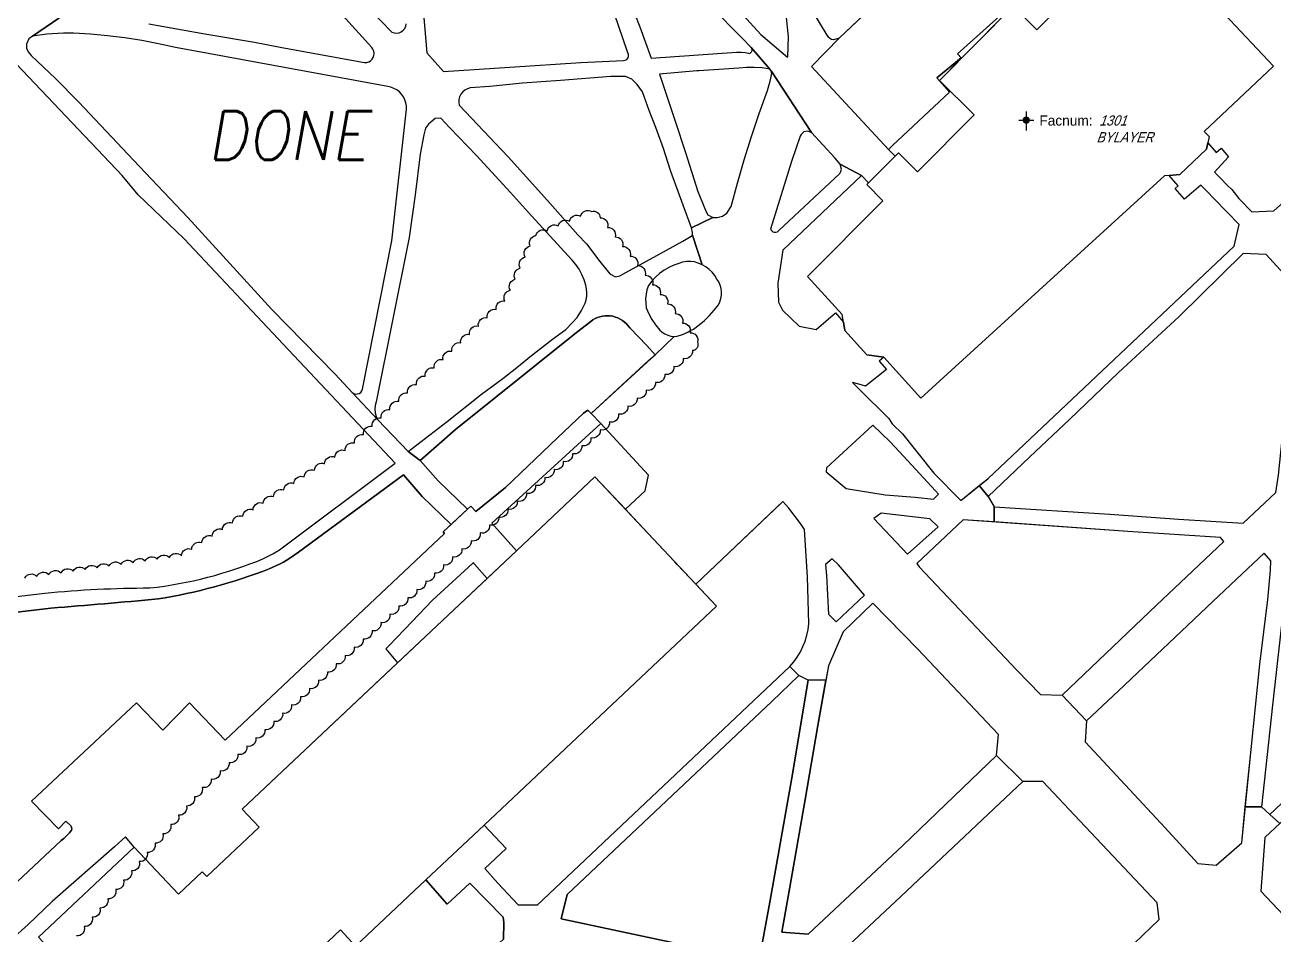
# Model space of a CAD drawing. Header units: inches. Extents: x 1273557 to 1282364, y 239587 to 246310.
# Drawn here: x 1276790 to 1277304, y 243148 to 243522 of the extents above; entities that cross this region are included whole.
import ezdxf
from ezdxf.enums import TextEntityAlignment as Align

# ---------------------------------------------------------------- set-up
doc = ezdxf.new("R2010")
doc.units = ezdxf.units.IN
doc.header["$MEASUREMENT"] = 0
doc.linetypes.add('DASHED2', pattern=[0.375, 0.25, -0.125])
doc.layers.add('BLDG-DATA', color=159, linetype='DASHED2', lineweight=30)
for name, color, linetype in [('BLDG-UW', 231, 'Continuous'), ('GRASS', 3, 'Continuous'), ('PATH', 253, 'Continuous'), ('PATH-ISLAND', 252, 'Continuous'), ('REV-2013', 1, 'Continuous'), ('REV-ADJUDICATION-NOTES', 2, 'Continuous'), ('STREET-UW', 50, 'Continuous'), ('STREET-UW-ISLAND', 20, 'Continuous')]:
    doc.layers.add(name, color=color, linetype=linetype)
doc.styles.add('Revisions', font='simplex.shx', dxfattribs={"width": 0.9, "oblique": 10, "height": 25})
doc.styles.add('SS_LITE', font='FRABK.TTF', dxfattribs={"height": 16})

# ---------------------------------------------------------------- blocks, each defined once
blk = doc.blocks.new('*U1')
for p, q in [((-3.08, 0), (3.08, 0)), ((0, 3.55), (0, -4.2))]:
    blk.add_line(p, q)
at = {"const_width": 1.5}
blk.add_lwpolyline([(-0.75, 0, 1), (0.75, 0, 1)], format="xyb", close=True, dxfattribs=at)
at = {"layer": 'BLDG-DATA', "color": 1, "style": 'SS_LITE'}
blk.add_text('Facnum:', height=4.2, dxfattribs=at).set_placement((27.26, -2.25), align=Align.RIGHT)
at = {"layer": 'BLDG-DATA', "color": 7, "style": 'SS_LITE', "oblique": 20, "width": 0.9, "flags": 8}
for tag, p in [('FACNUM', (29.98, -2.25)), ('OBJECT', (28.84, -9.16))]:
    blk.add_attdef(tag, p, '', height=4.2, dxfattribs=at)

msp = doc.modelspace()

# ---------------------------------------------------------------- linework, layer by layer
at = {"layer": 'BLDG-UW'}
for points in [[(1277256.55, 243554.77), (1277303.52, 243504.77), (1277275, 243477.98), (1277277.03, 243475.83), (1277276.5, 243473.2), (1277275.97, 243470.6), (1277264.99, 243460.28), (1277260.6, 243459.88), (1277258.68, 243459.71), (1277158.52, 243368.28), (1277143.31, 243385.15), (1277143.28, 243385.19), (1277136.38, 243386.14), (1277127.32, 243396.13), (1277126.71, 243399.58), (1277126.17, 243402.64), (1277111.96, 243418.27), (1277142.95, 243449.42), (1277136.28, 243456.06), (1277137.05, 243456.84), (1277147.99, 243467.83), (1277149.3, 243469.15), (1277157.15, 243461.34), (1277180.41, 243484.72), (1277166.14, 243498.91), (1277196.47, 243529.39), (1277206.18, 243519.73), (1277219.01, 243532.63)], [(1276795.68, 243146.62), (1276835.04, 243183.66), (1276835.05, 243183.66), (1276853.24, 243164.33), (1276863.02, 243173.53), (1276864.89, 243171.54), (1276886.48, 243191.86), (1276879.44, 243199.35), (1276992.41, 243305.66), (1277024.53, 243335.89), (1277074.57, 243282.7), (1276979, 243192.77), (1276955, 243170.18), (1276926.13, 243143.01), (1276919.89, 243149.64), (1276907.24, 243137.74)]]:
    msp.add_lwpolyline(points, dxfattribs=at)
at = {"layer": 'GRASS'}
for points in [[(1277057.17, 243545.47), (1277039.46, 243563.73), (1277017.31, 243585.9), (1277026.07, 243563.83), (1277036.88, 243536.69), (1277043.02, 243520.88), (1277047.68, 243508.06), (1277082.79, 243510.49), (1277084.62, 243510.52), (1277086.44, 243510.37), (1277088.22, 243510.04), (1277088.68, 243510.37), (1277088.99, 243510.85), (1277089.12, 243511.4), (1277089.05, 243511.96), (1277088.79, 243512.46), (1277085.21, 243516.15), (1277072.22, 243529.3)], [(1276891.7, 243404.79), (1276917.68, 243378.14), (1276924.77, 243370.61), (1276925.4, 243370.19), (1276926.12, 243369.98), (1276926.88, 243370), (1276927.6, 243370.23), (1276928.22, 243370.66), (1276928.69, 243371.25), (1276928.97, 243371.96), (1276940.97, 243432.99), (1276947.01, 243487.07), (1276947, 243488.4), (1276946.79, 243489.71), (1276946.39, 243490.98), (1276945.8, 243492.17), (1276945.03, 243493.26), (1276944.11, 243494.21), (1276943.05, 243495.02), (1276941.89, 243495.65), (1276940.64, 243496.1), (1276939.34, 243496.35), (1276852.02, 243512.44), (1276845.13, 243514), (1276838.19, 243515.32), (1276831.2, 243516.42), (1276824.18, 243517.28), (1276817.14, 243517.9), (1276810.07, 243518.29), (1276805.96, 243518.38), (1276799.17, 243517.99), (1276793.27, 243517.13), (1276791.71, 243516.03), (1276790.77, 243513.88), (1276790.85, 243512.15), (1276791.55, 243510.61), (1276792.72, 243509.13), (1276802.76, 243499.67), (1276812.31, 243489.94), (1276834.74, 243466.17), (1276857.17, 243442.51)], [(1277057.52, 243482.22), (1277061.75, 243469.23), (1277066.89, 243453.28), (1277070.22, 243444.91), (1277070.99, 243443.68), (1277073.07, 243442.56), (1277074.76, 243442.56), (1277076.95, 243443.17), (1277078.71, 243444.29), (1277080.58, 243447.09), (1277083.15, 243456.71), (1277085.92, 243466.32), (1277088.91, 243475.87), (1277092.1, 243485.37), (1277095.5, 243494.8), (1277096.59, 243498.55), (1277097.21, 243501.7), (1277097.18, 243501.99), (1277097.13, 243502.28), (1277097.04, 243502.57), (1277096.93, 243502.85), (1277096.44, 243503.6), (1277093.25, 243504.04), (1277090.04, 243504.25), (1277086.83, 243504.21), (1277083.64, 243503.94), (1277067.27, 243502.87), (1277066.42, 243502.81), (1277051.06, 243501.51)], [(1277146.86, 243472.1), (1277145.17, 243470.48), (1277147.99, 243467.83), (1277149.3, 243469.15), (1277157.15, 243461.34), (1277180.41, 243484.72), (1277166.14, 243498.91), (1277175.23, 243508.04), (1277175.14, 243508.14), (1277165.11, 243499.99), (1277170.32, 243494.03)], [(1277021.03, 243431.67), (1277026.55, 243424.5), (1277030.67, 243419.39), (1277032.98, 243418.19), (1277034.77, 243418.58), (1277037.28, 243419.92), (1277050, 243426.95), (1277060.68, 243432.77), (1277064.11, 243434.83), (1277064.67, 243435.33), (1277064.66, 243436.39), (1277064.27, 243438.37), (1277060.81, 243447.56), (1277055.79, 243461.42), (1277055.52, 243462.31), (1277052.67, 243470.94), (1277049.56, 243479.5), (1277046.82, 243486.48), (1277044.11, 243494.17), (1277041.86, 243497.27), (1277039.67, 243499.4), (1277037.05, 243500.5), (1277031.12, 243500.55), (1277010.42, 243498.9), (1276994.7, 243497.83), (1276981.31, 243496.45), (1276973.24, 243495.81), (1276972.11, 243495.48), (1276971.07, 243494.93), (1276970.16, 243494.17), (1276969.43, 243493.25), (1276968.9, 243492.19), (1276968.6, 243491.05), (1276968.54, 243489.87), (1276968.73, 243488.7), (1276988.8, 243467.44), (1277005.03, 243449.48), (1277017.49, 243435.42)], [(1277015.2, 243425.07), (1276998.44, 243443.28), (1276989.76, 243452.87), (1276975.85, 243468), (1276964.79, 243479.57), (1276961.2, 243483.36), (1276958.79, 243483.3), (1276956.16, 243480.89), (1276954.88, 243479.35), (1276954.22, 243476.55), (1276952.66, 243468.58), (1276950.65, 243451.93), (1276948.19, 243434.31), (1276934.56, 243366.78), (1276934.16, 243365.3), (1276934.03, 243363.78), (1276934.18, 243362.26), (1276934.61, 243360.79), (1276935.3, 243359.43), (1276947.67, 243346.29), (1276963.8, 243358.65), (1276977.84, 243369.87), (1276986.65, 243376.29), (1276992.46, 243380.88), (1276998.41, 243385.79), (1277007.14, 243392.53), (1277012.51, 243396.57), (1277015.25, 243399.35), (1277017.23, 243401.45), (1277018.94, 243404.35), (1277020.46, 243407.35), (1277020.92, 243408.77), (1277021.19, 243410.24), (1277021.26, 243411.74), (1277021.13, 243413.23), (1277020.81, 243414.69), (1277020.09, 243416.97), (1277019.15, 243419.17), (1277018.02, 243421.27), (1277016.7, 243423.24)], [(1277125.16, 243460.63), (1277125.63, 243461.5), (1277125.85, 243462.47), (1277125.34, 243464.43), (1277123.19, 243467.13), (1277113.57, 243477.53), (1277112.77, 243477.81), (1277112.01, 243477.99), (1277111.22, 243477.95), (1277110.48, 243477.71), (1277109.82, 243477.28), (1277109.3, 243476.69), (1277108.96, 243475.99), (1277105.29, 243465.53), (1277096.76, 243437.78), (1277097.09, 243437.17), (1277097.61, 243436.71), (1277098.26, 243436.47), (1277098.96, 243436.47), (1277099.6, 243436.72), (1277100.12, 243437.19)], [(1277142.95, 243449.42), (1277136.28, 243456.06), (1277137.05, 243456.84), (1277134.07, 243459.89), (1277120.68, 243447.09), (1277101.82, 243429.17), (1277099.7, 243415.58), (1277099.99, 243407.68), (1277101.68, 243404.39), (1277108.47, 243397.87), (1277115.46, 243396.47), (1277123.47, 243403.35), (1277126.71, 243399.58), (1277126.17, 243402.64), (1277111.96, 243418.27)], [(1277158.52, 243368.28), (1277143.31, 243385.15), (1277141.45, 243383.55), (1277144.47, 243380.03), (1277135.73, 243373.24), (1277133.08, 243374.08), (1277130.42, 243374.71), (1277133.34, 243371.82), (1277145.38, 243359.88), (1277146.71, 243357.69), (1277150.98, 243353.65), (1277163.9, 243337.48), (1277174.93, 243326.22), (1277186.16, 243335.31), (1277287.43, 243430.77), (1277289.48, 243439.62), (1277279.34, 243450.15), (1277276.17, 243453.37), (1277273.7, 243455.89), (1277266.95, 243450.05), (1277263.08, 243454.52), (1277264.32, 243455.59), (1277260.6, 243459.88), (1277258.68, 243459.71)], [(1277310.99, 243387.38), (1277313.46, 243413.23), (1277300.52, 243427.37), (1277291, 243427.72), (1277264.76, 243401.88), (1277239.86, 243378.8), (1277219.8, 243359.66), (1277203.27, 243343.97), (1277186.17, 243327.8), (1277188.73, 243323.62), (1277236.21, 243320.58), (1277264.43, 243318.57), (1277291.01, 243316.81), (1277304.5, 243329.52), (1277305.55, 243336.67), (1277308.28, 243363.33)], [(1277056.93, 243422.94), (1277054.89, 243422), (1277052.95, 243420.86), (1277051.12, 243419.54), (1277049.44, 243418.05), (1277047.9, 243416.41), (1277046.53, 243414.62), (1277045.93, 243412.86), (1277045.53, 243411.04), (1277045.36, 243409.18), (1277045.4, 243407.32), (1277045.66, 243405.48), (1277046.71, 243402.99), (1277047.99, 243400.61), (1277049.5, 243398.37), (1277051.23, 243396.29), (1277052.2, 243395.41), (1277053.29, 243394.69), (1277054.48, 243394.16), (1277055.74, 243393.81), (1277057.04, 243393.67), (1277058.34, 243393.73), (1277060.55, 243394.49), (1277062.67, 243395.47), (1277063.28, 243395.8), (1277065, 243396.7), (1277067.34, 243398.39), (1277069.55, 243400.24), (1277071.63, 243402.24), (1277073.55, 243404.39), (1277075.32, 243406.67), (1277075.92, 243407.93), (1277076.33, 243409.27), (1277076.55, 243410.65), (1277076.57, 243412.05), (1277076.38, 243413.43), (1277076, 243414.78), (1277075.44, 243416.05), (1277074.69, 243417.23), (1277073.78, 243418.69), (1277072.7, 243420.03), (1277071.46, 243421.22), (1277070.08, 243422.24), (1277068.58, 243423.08), (1277067, 243423.72), (1277065.46, 243424.26), (1277063.84, 243424.52), (1277062.21, 243424.52), (1277060.6, 243424.23), (1277059.06, 243423.68)], [(1277026.9, 243357.79), (1276982.2, 243316.82), (1276992.26, 243305.52), (1276992.41, 243305.66), (1277024.53, 243335.89), (1277037.04, 243322.6), (1277045.24, 243330.11), (1277046.55, 243336.65)], [(1277145.98, 243350.29), (1277138.73, 243357.12), (1277119.81, 243339.65), (1277119.62, 243337.93), (1277120.27, 243337.39), (1277125.38, 243333.15), (1277127.85, 243331.17), (1277143.87, 243328.59), (1277156.15, 243327.5), (1277163.78, 243326.79), (1277165.75, 243328.75), (1277164.52, 243330.14), (1277153.13, 243342.56)], [(1277104.68, 243257.96), (1277106.28, 243259.83), (1277107.73, 243261.82), (1277108.99, 243263.93), (1277110.08, 243266.14), (1277110.98, 243268.43), (1277111.68, 243270.79), (1277112.18, 243273.2), (1277112.47, 243275.64), (1277111.93, 243294.76), (1277110.76, 243314.22), (1277109, 243316.75), (1277104.24, 243322.99), (1277101.83, 243325.74), (1277101.15, 243325.1), (1277066.03, 243291.77), (1277074.57, 243282.7), (1276979, 243192.77), (1276988.1, 243183.11), (1276979.25, 243174.94), (1276984.59, 243168.82), (1276992.95, 243159.91), (1277000.76, 243159.87)], [(1277152.99, 243304.17), (1277165.64, 243315.42), (1277162.26, 243318.71), (1277142.27, 243321.05), (1277139.15, 243318.8)], [(1277267.73, 243294.83), (1277283.18, 243309.31), (1277281.74, 243310.95), (1277243.69, 243313.48), (1277175.89, 243318.29), (1277156.82, 243300.27), (1277157.81, 243298.91), (1277198.05, 243256.45), (1277207.71, 243246.44), (1277216.63, 243246.15), (1277255.38, 243283.11)], [(1277302.27, 243297.53), (1277302.48, 243301.43), (1277299.74, 243304.55), (1277290.71, 243296.02), (1277278.57, 243284.62), (1277239.74, 243247.95), (1277226.7, 243235.66), (1277226.12, 243226.94), (1277259.03, 243191.65), (1277272.42, 243176.95), (1277279.99, 243176.3), (1277290.47, 243185.38), (1277294.3, 243223.79), (1277297.96, 243258.94), (1277301.15, 243285.46)], [(1277407.28, 243296.04), (1277411.56, 243300.22), (1277408.35, 243304.65), (1277363.13, 243305.63), (1277313.51, 243306.82), (1277309.4, 243302.96), (1277309.09, 243297.95), (1277307.95, 243284.82), (1277303.06, 243242.02), (1277298.67, 243200.27), (1277302.06, 243197.12), (1277328.73, 243222.35), (1277355.1, 243246.62), (1277392.28, 243282.46)], [(1276949.43, 243276.39), (1276939.97, 243266.62), (1276938.6, 243265.23), (1276943.35, 243259.49), (1276980.21, 243294.18), (1276974.86, 243300.18), (1276974.92, 243300.25), (1276974.46, 243300.63), (1276974.15, 243300.32), (1276957.73, 243285.17)], [(1277120.62, 243279.49), (1277123.71, 243276.26), (1277135.38, 243287.32), (1277124.62, 243299.76), (1277122.08, 243302.16), (1277119.29, 243299.91), (1277119.72, 243295.35)], [(1277157.22, 243265.24), (1277138.76, 243283.98), (1277126.66, 243272.25), (1277120.59, 243258.28), (1277116.2, 243233.71), (1277110.91, 243203.3), (1277104.64, 243167.25), (1277101.34, 243148.7), (1277112.17, 243147.88), (1277151.1, 243184.35), (1277189.65, 243221.41), (1277190.51, 243230.03)], [(1277097.33, 243243.59), (1277013.12, 243164.2), (1277010.59, 243154.17), (1277057.02, 243144.31), (1277088.72, 243137.09), (1277092.73, 243141.05), (1277096.47, 243160.99), (1277105.36, 243211.29), (1277112.23, 243252.32), (1277108.34, 243254.23)], [(1277150.56, 243130.84), (1277179.83, 243134.76), (1277211.02, 243139.22), (1277239.05, 243142.72), (1277246.26, 243144.04), (1277256.55, 243153.88), (1277255.75, 243160.81), (1277223.96, 243194.54), (1277208.67, 243210.72), (1277200.41, 243210.62), (1277150.3, 243163.35), (1277122.17, 243137.13), (1277122.81, 243127.01)], [(1276801.32, 243161.32), (1276791.5, 243151.86), (1276784.57, 243145.56), (1276780.88, 243141.61), (1276778.73, 243137.83), (1276777.92, 243135.58), (1276777.83, 243131.99), (1276778.28, 243129.2), (1276780.7, 243122.64), (1276787.67, 243113.64), (1276789.19, 243112.22), (1276795.32, 243106.13), (1276801.27, 243099.87), (1276804.38, 243096.73), (1276824.73, 243115.76), (1276824.12, 243116.4), (1276795.68, 243146.62), (1276835.05, 243183.66), (1276831.47, 243187.92), (1276826.95, 243183.81)], [(1276986.91, 243145.78), (1276987.06, 243152.69), (1276986.73, 243154.91), (1276973.09, 243168.82), (1276963.8, 243160.24), (1276955, 243170.18), (1276926.13, 243143.01), (1276932.33, 243132.1), (1276932.75, 243123.11), (1276944.4, 243111.46), (1276948.48, 243110.73)]]:
    msp.add_lwpolyline(points, close=True, dxfattribs=at)
for points in [[(1277256.55, 243554.77), (1277303.52, 243504.77), (1277275, 243477.98), (1277277.03, 243475.83), (1277276.5, 243473.19), (1277279.92, 243469.24), (1277281.97, 243471.02), (1277285.06, 243467.45), (1277279.25, 243461.26), (1277281.62, 243458.93), (1277284.67, 243455.68), (1277286.35, 243454.02), (1277289.34, 243450.31), (1277294.59, 243444.93), (1277303.7, 243445.32), (1277318.65, 243458.67), (1277322.13, 243491.92), (1277322.9, 243504.64), (1277321.2, 243513.3), (1277317.94, 243521.71)], [(1276952.64, 243542.31), (1276955.42, 243510.26), (1276962.24, 243502.59), (1276989.57, 243504.37), (1277018.78, 243506.32), (1277036.21, 243507.14), (1277036.94, 243507.23), (1277037.6, 243507.58), (1277038.09, 243508.13), (1277038.35, 243508.81), (1277038.36, 243509.55), (1277038.11, 243510.24), (1277030.82, 243531.48)], [(1277081.08, 243530.55), (1277092.74, 243517.84), (1277103.64, 243508.5), (1277103.91, 243508.76), (1277104.17, 243516.84), (1277102.18, 243535.47)], [(1277113.54, 243527.97), (1277119.9, 243517.48), (1277120.41, 243516.8), (1277121.06, 243516.26), (1277121.82, 243515.89), (1277122.65, 243515.71), (1277122.7, 243515.71), (1277125.06, 243516.38), (1277143.96, 243534.4)], [(1276928.34, 243531.92), (1276941.06, 243518.76), (1276942, 243518.45), (1276942.99, 243518.38), (1276943.98, 243518.54), (1276944.9, 243518.94), (1276945.69, 243519.54), (1276946.33, 243520.32), (1276946.76, 243521.22), (1276946.97, 243522.2)], [(1277196.01, 243529.88), (1277173.54, 243509.9), (1277175.23, 243508.04), (1277196.47, 243529.39), (1277206.18, 243519.73), (1277219.01, 243532.63)], [(1276841.13, 243522.14), (1276864.09, 243518), (1276884.54, 243514.58), (1276895.09, 243512.63), (1276895.12, 243512.62), (1276906.41, 243510.56), (1276917.69, 243508.51), (1276928.97, 243506.47), (1276929.83, 243506.3), (1276930.7, 243506.34), (1276931.53, 243506.59), (1276932.29, 243507.02), (1276932.92, 243507.63), (1276933.39, 243508.36), (1276933.66, 243509.18), (1276933.74, 243510.05), (1276933.6, 243510.91), (1276933.27, 243511.71), (1276932.75, 243512.41), (1276920.78, 243525.81)], [(1277323.06, 243209.13), (1277299.93, 243187.66), (1277298.28, 243165.53), (1277324.26, 243138.16)]]:
    msp.add_lwpolyline(points, dxfattribs=at)
for points in [[(1276658.82, 243271.64), (1276798.35, 243288.1, -0.02517), (1276841.49, 243290.23, 0.070089), (1276888.27, 243302.32), (1276892.09, 243304.29), (1276894.89, 243305.97), (1276942.35, 243341.53), (1276896.35, 243390.48), (1276855.59, 243433.74), (1276836.76, 243451.92), (1276830.15, 243459.84), (1276786.55, 243505.77)], [(1276665.92, 243266.01), (1276800.88, 243281.94, 0.002997), (1276844.91, 243285.7, 0.050845), (1276890.63, 243298.04), (1276895.09, 243300.12), (1276896.44, 243300.85), (1276898.73, 243302.23), (1276902.68, 243304.95), (1276945.81, 243336.76), (1276953.48, 243327.78), (1276965.46, 243316.38), (1276962.15, 243313.26), (1276962.7, 243312.67), (1276872.55, 243227.71), (1276857.89, 243242.99), (1276846.83, 243231.75), (1276836.04, 243242.99), (1276792.9, 243202.57), (1276803.94, 243191.18), (1276806.98, 243194.34), (1276809.19, 243192.28, -0.303684), (1276808.94, 243190.11, -0.051692), (1276805.1, 243186.35), (1276777.87, 243161.1, -0.386146)]]:
    msp.add_lwpolyline(points, format="xyb", dxfattribs=at)
msp.add_lwpolyline([(1276960.06, 243334.27), (1276952.62, 243342.58), (1276967.25, 243355.41), (1277017, 243395.27), (1277022.78, 243399.83, -0.416064), (1277038.16, 243397.98), (1277038.9, 243397.21), (1277045.82, 243389.95), (1277049.23, 243386.14), (1277023.03, 243361.91), (1277022.73, 243362.23), (1277021.56, 243363.38), (1277019.82, 243362.05), (1277009.2, 243351.93), (1276987.74, 243331.57), (1276975.61, 243321.71), (1276973.49, 243323.93), (1276972.16, 243322.68), (1276960.06, 243334.27)], format="xyb", close=True, dxfattribs=at)
at = {"layer": 'PATH'}
for points in [[(1276952.64, 243542.31), (1276955.42, 243510.26), (1276962.24, 243502.59), (1276989.57, 243504.37), (1277018.78, 243506.32), (1277036.21, 243507.14), (1277036.94, 243507.23), (1277037.6, 243507.58), (1277038.09, 243508.13), (1277038.35, 243508.81), (1277038.36, 243509.55), (1277038.11, 243510.24), (1277030.82, 243531.48)], [(1277081.08, 243530.55), (1277092.74, 243517.84), (1277103.64, 243508.5), (1277103.91, 243508.76), (1277104.17, 243516.84), (1277102.18, 243535.47)], [(1276928.34, 243531.92), (1276941.06, 243518.76), (1276942, 243518.45), (1276942.99, 243518.38), (1276943.98, 243518.54), (1276944.9, 243518.94), (1276945.69, 243519.54), (1276946.33, 243520.32), (1276946.76, 243521.22), (1276946.97, 243522.2)], [(1277113.54, 243527.97), (1277119.9, 243517.48), (1277120.41, 243516.8), (1277121.06, 243516.26), (1277121.82, 243515.89), (1277122.65, 243515.71), (1277122.7, 243515.71), (1277125.06, 243516.38), (1277113.63, 243504.62), (1277145.17, 243470.48), (1277147.99, 243467.83), (1277137.05, 243456.84), (1277134.07, 243459.89), (1277125.34, 243464.43), (1277123.19, 243467.13), (1277113.57, 243477.53), (1277096.93, 243502.85), (1277096.44, 243503.6), (1277088.79, 243512.46), (1277085.21, 243516.15), (1277072.22, 243529.3)], [(1276841.13, 243522.14), (1276864.09, 243518), (1276884.54, 243514.58), (1276895.09, 243512.63), (1276895.12, 243512.62), (1276906.41, 243510.56), (1276917.69, 243508.51), (1276928.97, 243506.47), (1276929.83, 243506.3), (1276930.7, 243506.34), (1276931.53, 243506.59), (1276932.29, 243507.02), (1276932.92, 243507.63), (1276933.39, 243508.36), (1276933.66, 243509.18), (1276933.74, 243510.05), (1276933.6, 243510.91), (1276933.27, 243511.71), (1276932.75, 243512.41), (1276920.78, 243525.81)], [(1277246.26, 243144.04), (1277256.55, 243153.88), (1277255.75, 243160.81), (1277223.96, 243194.54), (1277208.67, 243210.72), (1277200.41, 243210.62), (1277189.65, 243221.41), (1277190.51, 243230.03), (1277157.22, 243265.24), (1277138.76, 243283.98), (1277126.66, 243272.25), (1277120.59, 243258.28), (1277119.53, 243252.32), (1277112.23, 243252.32), (1277112.23, 243252.32), (1277108.34, 243254.23), (1277104.68, 243257.96), (1277106.28, 243259.83), (1277107.73, 243261.82), (1277108.99, 243263.93), (1277110.08, 243266.14), (1277110.98, 243268.43), (1277111.68, 243270.79), (1277112.18, 243273.2), (1277112.47, 243275.64), (1277111.93, 243294.76), (1277110.76, 243314.22), (1277109, 243316.75), (1277104.24, 243322.99), (1277101.83, 243325.75), (1277066.04, 243291.78), (1277058.35, 243299.95), (1277057.36, 243301), (1277054.96, 243303.55), (1277054.96, 243303.55), (1277040.27, 243319.17), (1277037.04, 243322.6), (1277045.24, 243330.11), (1277046.55, 243336.65), (1277026.9, 243357.79), (1277023.03, 243361.91), (1277023.03, 243361.91), (1277046.62, 243383.73), (1277049.23, 243386.14), (1277057.04, 243393.67), (1277058.34, 243393.73), (1277060.55, 243394.49), (1277062.67, 243395.47), (1277063.28, 243395.8), (1277065, 243396.7), (1277067.34, 243398.39), (1277069.55, 243400.24), (1277071.63, 243402.24), (1277073.55, 243404.39), (1277075.32, 243406.67), (1277075.92, 243407.93), (1277076.33, 243409.27), (1277076.55, 243410.65), (1277076.57, 243412.05), (1277076.38, 243413.43), (1277076, 243414.78), (1277075.44, 243416.05), (1277074.69, 243417.23), (1277073.78, 243418.69), (1277072.7, 243420.03), (1277071.46, 243421.22), (1277070.08, 243422.24), (1277068.58, 243423.08), (1277064.67, 243435.33), (1277064.66, 243436.39), (1277064.27, 243438.37), (1277073.07, 243442.56), (1277074.76, 243442.56), (1277076.95, 243443.17), (1277078.71, 243444.29), (1277080.58, 243447.09), (1277083.15, 243456.71), (1277085.92, 243466.32), (1277088.91, 243475.87), (1277092.1, 243485.37), (1277095.5, 243494.8), (1277096.59, 243498.55), (1277097.21, 243501.7), (1277097.18, 243501.99), (1277097.13, 243502.28), (1277097.04, 243502.57), (1277096.93, 243502.85), (1277113.57, 243477.53), (1277113.57, 243477.53), (1277112.77, 243477.81), (1277112.01, 243477.99), (1277111.22, 243477.95), (1277110.48, 243477.71), (1277109.82, 243477.28), (1277109.3, 243476.69), (1277108.96, 243475.99), (1277105.29, 243465.53), (1277096.76, 243437.78), (1277097.09, 243437.17), (1277097.61, 243436.71), (1277098.26, 243436.47), (1277098.96, 243436.47), (1277099.6, 243436.72), (1277100.12, 243437.19), (1277125.16, 243460.63), (1277125.63, 243461.5), (1277125.85, 243462.47), (1277125.34, 243464.43), (1277134.07, 243459.89), (1277120.68, 243447.09), (1277101.82, 243429.17), (1277099.7, 243415.58), (1277099.99, 243407.68), (1277101.68, 243404.39), (1277108.47, 243397.87), (1277115.46, 243396.47), (1277123.47, 243403.35), (1277126.71, 243399.58), (1277126.71, 243399.58), (1277127.32, 243396.13), (1277136.38, 243386.14), (1277143.28, 243385.19), (1277143.31, 243385.15), (1277141.45, 243383.55), (1277144.47, 243380.03), (1277135.73, 243373.24), (1277133.08, 243374.08), (1277130.42, 243374.71), (1277133.34, 243371.82), (1277145.38, 243359.88), (1277146.71, 243357.69), (1277150.98, 243353.65), (1277163.9, 243337.48), (1277174.93, 243326.22), (1277182.49, 243332.34), (1277186.17, 243327.8), (1277188.73, 243323.62), (1277188.73, 243317.38), (1277175.89, 243318.29), (1277156.82, 243300.27), (1277157.81, 243298.91), (1277198.05, 243256.45), (1277207.71, 243246.44), (1277216.63, 243246.15), (1277226.7, 243235.66), (1277226.12, 243226.94), (1277259.03, 243191.65), (1277272.42, 243176.95), (1277279.99, 243176.3), (1277290.47, 243185.38), (1277291.95, 243200.27), (1277298.67, 243200.27), (1277302.06, 243197.12), (1277306.09, 243193.38), (1277299.93, 243187.66), (1277298.28, 243165.53), (1277324.26, 243138.16)], [(1277313.46, 243413.23), (1277300.52, 243427.37), (1277291, 243427.72), (1277264.76, 243401.88), (1277239.86, 243378.8), (1277219.8, 243359.66), (1277203.27, 243343.97), (1277186.17, 243327.8), (1277182.49, 243332.34), (1277186.16, 243335.31), (1277287.43, 243430.77), (1277289.48, 243439.62), (1277279.34, 243450.15), (1277276.17, 243453.37), (1277273.7, 243455.89), (1277266.95, 243450.05), (1277263.08, 243454.52), (1277264.32, 243455.59), (1277260.6, 243459.88), (1277260.6, 243459.88), (1277264.99, 243460.28), (1277275.97, 243470.6), (1277276.5, 243473.19), (1277279.92, 243469.24), (1277281.97, 243471.02), (1277285.06, 243467.45), (1277279.25, 243461.26), (1277281.62, 243458.93), (1277284.67, 243455.68), (1277286.35, 243454.02), (1277289.34, 243450.31), (1277294.59, 243444.93), (1277303.7, 243445.32), (1277318.65, 243458.67)], [(1277307.95, 243284.82), (1277303.06, 243242.02), (1277298.67, 243200.27), (1277291.95, 243200.27), (1277294.3, 243223.79), (1277297.96, 243258.94), (1277301.15, 243285.46), (1277302.27, 243297.53), (1277302.48, 243301.43), (1277299.74, 243304.55), (1277290.71, 243296.02), (1277278.57, 243284.62), (1277239.74, 243247.95), (1277226.7, 243235.66), (1277216.63, 243246.15), (1277255.38, 243283.11), (1277267.73, 243294.83), (1277283.18, 243309.31), (1277281.74, 243310.95), (1277243.69, 243313.48), (1277188.73, 243317.38), (1277188.73, 243323.62), (1277188.73, 243323.62), (1277236.21, 243320.58), (1277264.43, 243318.57), (1277291.01, 243316.81), (1277304.5, 243329.52)], [(1277057.02, 243144.31), (1277010.59, 243154.17), (1277013.12, 243164.2), (1277097.33, 243243.59), (1277108.34, 243254.23), (1277104.68, 243257.96), (1277000.76, 243159.87), (1276992.95, 243159.91), (1276984.59, 243168.82), (1276979.25, 243174.94), (1276988.1, 243183.11), (1276979, 243192.77), (1276955, 243170.18), (1276963.8, 243160.24), (1276973.09, 243168.82), (1276986.73, 243154.91), (1276987.06, 243152.69), (1276986.91, 243145.78)], [(1277122.17, 243137.13), (1277150.3, 243163.35), (1277200.41, 243210.62), (1277189.65, 243221.41), (1277151.1, 243184.35), (1277112.17, 243147.88), (1277101.34, 243148.7), (1277104.64, 243167.25), (1277110.91, 243203.3), (1277116.2, 243233.71), (1277119.53, 243252.32), (1277112.23, 243252.32), (1277105.36, 243211.29), (1277096.47, 243160.99), (1277092.73, 243141.05)], [(1277306.09, 243193.38), (1277302.06, 243197.12), (1277328.73, 243222.35)], [(1276926.13, 243143.01), (1276919.89, 243149.64), (1276907.24, 243137.74)]]:
    msp.add_lwpolyline(points, dxfattribs=at)
for points in [[(1277036.88, 243536.69), (1277043.02, 243520.88), (1277047.68, 243508.06), (1277082.79, 243510.49), (1277084.62, 243510.52), (1277086.44, 243510.37), (1277088.22, 243510.04), (1277088.68, 243510.37), (1277088.99, 243510.85), (1277089.12, 243511.4), (1277089.05, 243511.96), (1277088.79, 243512.46), (1277096.44, 243503.6), (1277093.25, 243504.04), (1277090.04, 243504.25), (1277086.83, 243504.21), (1277083.64, 243503.94), (1277067.27, 243502.87), (1277066.42, 243502.81), (1277051.06, 243501.51), (1277057.52, 243482.22), (1277061.75, 243469.23), (1277066.89, 243453.28), (1277070.22, 243444.91), (1277070.99, 243443.68), (1277073.07, 243442.56), (1277064.27, 243438.37), (1277060.81, 243447.56), (1277055.79, 243461.42), (1277055.52, 243462.31), (1277052.67, 243470.94), (1277049.56, 243479.5), (1277046.82, 243486.48), (1277044.11, 243494.17), (1277041.86, 243497.27), (1277039.67, 243499.4), (1277037.05, 243500.5), (1277031.12, 243500.55), (1277010.42, 243498.9), (1276994.7, 243497.83), (1276981.31, 243496.45), (1276973.24, 243495.81), (1276972.11, 243495.48), (1276971.07, 243494.93), (1276970.16, 243494.17), (1276969.43, 243493.25), (1276968.9, 243492.19), (1276968.6, 243491.05), (1276968.54, 243489.87), (1276968.73, 243488.7), (1276988.8, 243467.44), (1277005.03, 243449.48), (1277017.49, 243435.42), (1277021.03, 243431.67), (1277026.55, 243424.5), (1277030.67, 243419.39), (1277032.98, 243418.19), (1277034.77, 243418.58), (1277037.28, 243419.92), (1277050, 243426.95), (1277060.68, 243432.77), (1277064.11, 243434.83), (1277064.67, 243435.33), (1277068.58, 243423.08), (1277068.58, 243423.08), (1277067, 243423.72), (1277065.46, 243424.26), (1277063.84, 243424.52), (1277062.21, 243424.52), (1277060.6, 243424.23), (1277059.06, 243423.68), (1277056.93, 243422.94), (1277054.89, 243422), (1277052.95, 243420.86), (1277051.12, 243419.54), (1277049.44, 243418.05), (1277047.9, 243416.41), (1277046.53, 243414.62), (1277045.93, 243412.86), (1277045.53, 243411.04), (1277045.36, 243409.18), (1277045.4, 243407.32), (1277045.66, 243405.48), (1277046.71, 243402.99), (1277047.99, 243400.61), (1277049.5, 243398.37), (1277051.23, 243396.29), (1277052.2, 243395.41), (1277053.29, 243394.69), (1277054.48, 243394.16), (1277055.74, 243393.81), (1277057.04, 243393.67), (1277049.23, 243386.14), (1277045.82, 243389.95), (1277038.9, 243397.21), (1277038.16, 243397.98, 0.416064), (1277022.78, 243399.83), (1277017, 243395.27), (1276967.25, 243355.41), (1276952.62, 243342.58), (1276947.67, 243346.29), (1276963.8, 243358.65), (1276977.84, 243369.87), (1276986.65, 243376.29), (1276992.46, 243380.88), (1276998.41, 243385.79), (1277007.14, 243392.53), (1277012.51, 243396.57), (1277015.25, 243399.35), (1277017.23, 243401.45), (1277018.94, 243404.35), (1277020.46, 243407.35), (1277020.92, 243408.77), (1277021.19, 243410.24), (1277021.26, 243411.74), (1277021.13, 243413.23), (1277020.81, 243414.69), (1277020.09, 243416.97), (1277019.15, 243419.17), (1277018.02, 243421.27), (1277016.7, 243423.24), (1277015.2, 243425.07), (1276998.44, 243443.28), (1276989.76, 243452.87), (1276975.85, 243468), (1276964.79, 243479.57), (1276961.2, 243483.36), (1276958.79, 243483.3), (1276956.16, 243480.89), (1276954.88, 243479.35), (1276954.22, 243476.55), (1276952.66, 243468.58), (1276950.65, 243451.93), (1276948.19, 243434.31), (1276934.56, 243366.78), (1276934.16, 243365.3), (1276934.03, 243363.78), (1276934.18, 243362.26), (1276934.61, 243360.79), (1276935.3, 243359.43), (1276924.77, 243370.61), (1276924.77, 243370.61), (1276925.4, 243370.19), (1276926.12, 243369.98), (1276926.88, 243370), (1276927.6, 243370.23), (1276928.22, 243370.66), (1276928.69, 243371.25), (1276928.97, 243371.96), (1276940.97, 243432.99), (1276947.01, 243487.07), (1276947, 243488.4), (1276946.79, 243489.71), (1276946.39, 243490.98), (1276945.8, 243492.17), (1276945.03, 243493.26), (1276944.11, 243494.21), (1276943.05, 243495.02), (1276941.89, 243495.65), (1276940.64, 243496.1), (1276939.34, 243496.35), (1276852.02, 243512.44), (1276845.13, 243514), (1276838.19, 243515.32), (1276831.2, 243516.42), (1276824.18, 243517.28), (1276817.14, 243517.9), (1276810.07, 243518.29), (1276805.96, 243518.38), (1276799.17, 243517.99), (1276793.27, 243517.13), (1276809.71, 243528.38)], [(1276809.71, 243528.38), (1276793.27, 243517.13), (1276793.27, 243517.13), (1276791.71, 243516.03), (1276790.77, 243513.88), (1276790.85, 243512.15), (1276791.55, 243510.61), (1276792.72, 243509.13), (1276802.76, 243499.67), (1276812.31, 243489.94), (1276834.74, 243466.17), (1276857.17, 243442.51), (1276891.7, 243404.79), (1276917.68, 243378.14), (1276924.77, 243370.61), (1276935.3, 243359.43), (1276947.67, 243346.29), (1276952.62, 243342.58), (1276960.06, 243334.27), (1276972.16, 243322.68), (1276965.46, 243316.38), (1276953.48, 243327.78), (1276945.81, 243336.76), (1276902.68, 243304.95), (1276898.73, 243302.23), (1276896.44, 243300.85), (1276895.09, 243300.12), (1276890.63, 243298.04, -0.050845), (1276844.91, 243285.7, -0.002997), (1276800.88, 243281.94), (1276665.92, 243266.01)], [(1276658.82, 243271.64), (1276798.35, 243288.1, -0.02517), (1276841.49, 243290.23, 0.070089), (1276888.27, 243302.32), (1276892.09, 243304.29), (1276894.89, 243305.97), (1276942.35, 243341.53), (1276896.35, 243390.48), (1276855.59, 243433.74), (1276836.76, 243451.92), (1276830.15, 243459.84), (1276786.55, 243505.77)], [(1276777.87, 243161.1), (1276805.1, 243186.35, 0.051692), (1276808.94, 243190.11, 0.303684), (1276809.19, 243192.28), (1276806.98, 243194.34), (1276803.94, 243191.18), (1276792.9, 243202.57), (1276836.04, 243242.99), (1276846.83, 243231.75), (1276857.89, 243242.99), (1276872.55, 243227.71), (1276962.7, 243312.67), (1276962.15, 243313.26), (1276972.16, 243322.68), (1276973.49, 243323.93), (1276975.61, 243321.71), (1276987.74, 243331.57), (1277009.2, 243351.93), (1277019.82, 243362.05), (1277021.56, 243363.38), (1277022.73, 243362.23), (1277023.03, 243361.91), (1277023.03, 243361.91), (1277026.9, 243357.79), (1276982.2, 243316.82), (1276992.26, 243305.52), (1276980.21, 243294.18), (1276974.86, 243300.18), (1276974.92, 243300.25), (1276974.46, 243300.63), (1276974.15, 243300.32), (1276957.73, 243285.17), (1276949.43, 243276.39), (1276939.97, 243266.62), (1276938.6, 243265.23), (1276943.35, 243259.49), (1276879.44, 243199.35), (1276886.48, 243191.86), (1276864.89, 243171.54), (1276863.02, 243173.53), (1276853.24, 243164.33), (1276835.05, 243183.66), (1276831.47, 243187.92), (1276826.95, 243183.81), (1276801.32, 243161.32), (1276791.5, 243151.86), (1276784.57, 243145.56)]]:
    msp.add_lwpolyline(points, format="xyb", dxfattribs=at)
at = {"layer": 'PATH-ISLAND'}
for points in [[(1277145.98, 243350.29), (1277138.73, 243357.12), (1277119.81, 243339.65), (1277119.62, 243337.93), (1277120.27, 243337.39), (1277125.38, 243333.15), (1277127.85, 243331.17), (1277143.87, 243328.59), (1277156.15, 243327.5), (1277163.78, 243326.79), (1277165.75, 243328.75), (1277164.52, 243330.14), (1277153.13, 243342.56)], [(1277165.64, 243315.42), (1277162.26, 243318.71), (1277142.27, 243321.05), (1277139.15, 243318.8), (1277152.99, 243304.17)], [(1277120.62, 243279.49), (1277123.71, 243276.26), (1277135.38, 243287.32), (1277124.62, 243299.76), (1277122.08, 243302.16), (1277119.29, 243299.91), (1277119.72, 243295.35)]]:
    msp.add_lwpolyline(points, close=True, dxfattribs=at)
at = {"layer": 'REV-2013'}
msp.add_lwpolyline([(1276790.15, 243294.33, -0.520567), (1276795.1, 243295.04, -0.520567), (1276800.05, 243295.74, -0.520567), (1276805, 243296.45, -0.520567), (1276809.95, 243297.16, -0.520567), (1276814.9, 243297.86, -0.520567), (1276819.85, 243298.57, -0.520567), (1276824.8, 243299.27, -0.520567), (1276829.75, 243299.98, -0.520567), (1276834.7, 243300.69, -0.520567), (1276839.65, 243301.39, -0.520567), (1276844.6, 243302.1, -0.520567), (1276849.55, 243302.8, -0.520567), (1276854.5, 243303.51, -0.520567), (1276858.72, 243306.17, -0.520567), (1276862.93, 243308.88, -0.520567), (1276867.13, 243311.58, -0.520567), (1276871.34, 243314.29, -0.520567), (1276875.54, 243316.99, -0.520567), (1276879.75, 243319.7, -0.520567), (1276883.95, 243322.4, -0.520567), (1276888.16, 243325.11, -0.520567), (1276892.37, 243327.81, -0.520567), (1276896.57, 243330.52, -0.520567), (1276900.78, 243333.22, -0.520567), (1276904.98, 243335.93, -0.520567), (1276909.19, 243338.63, -0.520567), (1276913.39, 243341.34, -0.520567), (1276917.6, 243344.04, -0.520567), (1276921.8, 243346.75, -0.520567), (1276925.69, 243349.85, -0.520567), (1276929.33, 243353.28, -0.520567), (1276932.97, 243356.71, -0.520567), (1276936.6, 243360.15, -0.520567), (1276940.24, 243363.58, -0.520567), (1276943.88, 243367.01, -0.520567), (1276947.51, 243370.44, -0.520567), (1276951.15, 243373.87, -0.520567), (1276954.78, 243377.31, -0.520567), (1276958.42, 243380.74, -0.520567), (1276962.06, 243384.17, -0.520567), (1276965.69, 243387.6, -0.520567), (1276969.33, 243391.03, -0.520567), (1276972.97, 243394.46, -0.520567), (1276976.6, 243397.9, -0.520567), (1276980.24, 243401.33, -0.520567), (1276983.87, 243404.76, -0.520567), (1276987.51, 243408.19, -0.520567), (1276989.76, 243412.61, -0.520567), (1276991.8, 243417.17, -0.520567), (1276993.84, 243421.74, -0.520567), (1276995.88, 243426.3, -0.520567), (1276997.92, 243430.87, -0.520567), (1277000.28, 243435.11, -0.520567), (1277004.87, 243437.1, -0.520567), (1277009.46, 243439.08, -0.520567), (1277014.05, 243441.06, -0.520567), (1277018.64, 243443.04, -0.520567), (1277023.23, 243445.02, -0.520567), (1277026.66, 243442.44, -0.520567), (1277029.74, 243438.5, -0.520567), (1277032.82, 243434.57, -0.520567), (1277035.9, 243430.63, -0.520567), (1277038.98, 243426.69, -0.520567), (1277042.06, 243422.75, -0.520567), (1277045.15, 243418.81, -0.520567), (1277048.23, 243414.88, -0.520567), (1277051.31, 243410.94, -0.520567), (1277054.39, 243407, -0.520567), (1277057.47, 243403.06, -0.520567), (1277060.55, 243399.13, -0.520567), (1277063.63, 243395.19, -0.520567), (1277066.71, 243391.25, -0.520567), (1277064.6, 243387.83, -0.520567), (1277060.81, 243384.56, -0.520567), (1277057.01, 243381.3, -0.520567), (1277053.22, 243378.04, -0.520567), (1277049.43, 243374.78, -0.520567), (1277045.64, 243371.52, -0.520567), (1277041.85, 243368.26, -0.520567), (1277038.06, 243365, -0.520567), (1277034.27, 243361.74, -0.520567), (1277030.48, 243358.48, -0.520567), (1277026.69, 243355.22, -0.520567), (1277022.9, 243351.96, -0.520567), (1277019.11, 243348.7, -0.520567), (1277015.31, 243345.44, -0.520567), (1277011.52, 243342.18, -0.520567), (1277007.73, 243338.92, -0.520567), (1277003.94, 243335.66, -0.520567), (1277000.15, 243332.4, -0.520567), (1276996.36, 243329.14, -0.520567), (1276992.57, 243325.88, -0.520567), (1276988.78, 243322.62, -0.520567), (1276984.99, 243319.36, -0.520567), (1276981.2, 243316.1, -0.520567), (1276977.4, 243312.84, -0.520567), (1276973.61, 243309.58, -0.520567), (1276969.82, 243306.32, -0.520567), (1276966.03, 243303.06, -0.520567), (1276962.29, 243299.75, -0.520567), (1276958.61, 243296.36, -0.520567), (1276954.94, 243292.97, -0.520567), (1276951.26, 243289.58, -0.520567), (1276947.59, 243286.19, -0.520567), (1276943.91, 243282.8, -0.520567), (1276940.24, 243279.41, -0.520567), (1276936.56, 243276.02, -0.520567), (1276932.88, 243272.63, -0.520567), (1276929.21, 243269.24, -0.520567), (1276925.53, 243265.85, -0.520567), (1276921.86, 243262.46, -0.520567), (1276918.18, 243259.07, -0.520567), (1276914.51, 243255.68, -0.520567), (1276910.83, 243252.29, -0.520567), (1276907.15, 243248.9, -0.520567), (1276903.48, 243245.51, -0.520567), (1276899.8, 243242.12, -0.520567), (1276896.13, 243238.73, -0.520567), (1276892.45, 243235.34, -0.520567), (1276888.78, 243231.95, -0.520567), (1276885.1, 243228.56, -0.520567), (1276881.43, 243225.17, -0.520567), (1276877.75, 243221.78, -0.520567), (1276874.07, 243218.39, -0.520567), (1276870.4, 243215.01, -0.520567), (1276866.72, 243211.62, -0.520567), (1276863.06, 243208.22, -0.520567), (1276859.82, 243204.4, -0.520567), (1276856.59, 243200.59, -0.520567), (1276853.36, 243196.78, -0.520567), (1276850.12, 243192.96, -0.520567), (1276846.89, 243189.15, -0.520567), (1276843.66, 243185.33, -0.520567), (1276840.42, 243181.52, -0.520567), (1276837.19, 243177.71, -0.520567), (1276833.96, 243173.89, -0.520567), (1276830.72, 243170.08, -0.520567), (1276827.49, 243166.27, -0.520567), (1276824.26, 243162.45, -0.520567), (1276821.02, 243158.64, -0.520567), (1276817.79, 243154.82, -0.520567), (1276814.56, 243151.01, -0.520567), (1276811.32, 243147.2, -0.520567)], format="xyb", dxfattribs=at)
at = {"layer": 'STREET-UW'}
msp.add_lwpolyline([(1277143.96, 243534.4), (1277125.06, 243516.38), (1277113.63, 243504.62), (1277145.17, 243470.48), (1277146.86, 243472.1), (1277170.32, 243494.03), (1277165.11, 243499.99), (1277175.14, 243508.14), (1277173.54, 243509.9), (1277196.01, 243529.88)], dxfattribs=at)
at = {"layer": 'STREET-UW-ISLAND'}
msp.add_line((1277143.96, 243534.4), (1277125.06, 243516.38), dxfattribs=at)

# ---------------------------------------------------------------- block references
at = {"layer": 'BLDG-DATA'}
ref = msp.add_blockref('*U1', (1277201.87, 243482.59), dxfattribs=at)
ref.add_attrib('FACNUM', '1301', (1277231.85, 243480.34), dxfattribs={"color": 7, "height": 4.2, "style": 'SS_LITE', "oblique": 20, "width": 0.9})
ref.add_attrib('OBJECT', 'BYLAYER', (1277230.71, 243473.44), dxfattribs={"color": 7, "height": 4.2, "style": 'SS_LITE', "oblique": 20, "width": 0.9})

# ---------------------------------------------------------------- texts
at = {"layer": 'REV-ADJUDICATION-NOTES', "style": 'Revisions', "oblique": 10, "width": 0.913884}
msp.add_text('DONE', height=20, dxfattribs=at).set_placement((1276865.19, 243466.29, 127.79))

doc.saveas('drawing.dxf')
